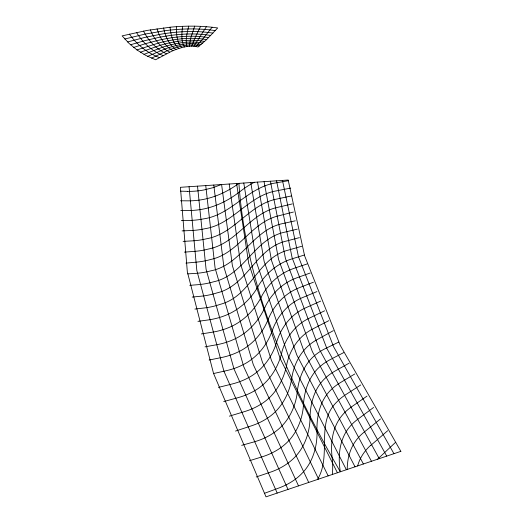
<?xml version="1.0" encoding="UTF-8"?>
<svg xmlns="http://www.w3.org/2000/svg" width="523" height="523" viewBox="0 0 523 523"><rect width="100%" height="100%" fill="white"/><g stroke="black" fill="none" stroke-linecap="round" stroke-linejoin="round"><path stroke-width="0.78" d="M176.382 26.686C176.336 33.871 176.722 41.958 181.69 47.639A26.536 12.84 -5.1 0 1 184.364 46.992A20.802 10.029 -5.2 0 1 186.92 46.527A16.873 8.107 -5.2 0 1 189.359 46.253A14.474 6.943 -5.2 0 1 191.68 46.161A13.35 6.4 -5.2 0 1 193.883 46.259A13.644 6.544 -5.2 0 1 195.975 46.547A14.291 6.851 -5.2 0 1 197.956 47.018L206.448 39.768L217.686 27.967A103.005 50.96 -5.6 0 0 212.07 27.248A102.305 50.594 -5.6 0 0 206.369 26.712A101.965 50.411 -5.6 0 0 200.577 26.353A103.194 51.064 -5.6 0 0 194.687 26.176A105.705 52.392 -5.6 0 0 188.692 26.17A109.627 54.484 -5.7 0 0 182.592 26.34A115.008 57.373 -5.7 0 0 176.382 26.686A121.46 60.864 -5.7 0 0 170.851 27.137L146.924 30.439L122.134 35.871L129.207 43.546L137.131 50.064L146.002 55.51L155.612 59.766L171.302 51.424A70.84 35.231 -4.6 0 1 172.91 50.724A58.426 28.843 -4.8 0 1 175.963 49.508A44.9 21.986 -5 0 1 178.886 48.476A34.433 16.743 -5.1 0 1 181.684 47.639M347.239 469.445C347.226 459.377 349.737 449.067 355.758 440.856A61.296 46.455 7.3 0 1 364.015 432.233L380.463 418.995M182.592 26.34C181.841 33.152 180.827 40.748 184.364 46.992M188.692 26.17C187.214 32.766 185.142 39.787 186.92 46.527M191.68 46.161L194.719 38.512L200.577 26.353M194.687 26.176L190.601 38.46L189.359 46.253M317.481 479.486C332.229 455.474 315.003 422.741 337.015 401.775A58.759 43.363 4.7 0 1 345.657 394.695L360.746 384.954M206.369 26.712L193.883 46.259M212.07 27.248L202.643 39.166L195.975 46.547M377.567 459.207L395.218 442.641M370.866 445.315L387.674 430.723M239.521 191.882C228.629 200.414 215.868 206.762 202.205 209.259A44.331 25.359 -5.7 0 1 188.738 210.54L180.768 210.592M373.572 407.463L357.542 419.439A60.354 45.357 6.4 0 0 349.364 427.232C339.198 439.529 337.884 456.586 340.316 471.779C289.18 383.326 245.862 286.552 238.919 183.357C227.799 191.523 214.946 197.557 201.27 199.806A43.834 24.797 -5.6 0 1 187.947 200.845L180.461 200.773M367.002 396.114L351.423 406.933A59.544 44.344 5.5 0 0 343.01 414.36C332.556 425.964 330.353 442.563 332.125 457.56A138.281 106.633 -8.7 0 1 332.38 474.479M354.79 373.971L340.212 382.731A58.001 42.402 4 0 0 331.366 389.465C319.383 400.71 316.225 418.047 317.049 433.809C316.86 448.381 312.1 463.358 301.594 473.799A58.628 44.586 -4 0 1 279.119 487.92L264.298 493.379M349.129 363.171L335.099 371.023A57.262 41.467 3.4 0 0 326.064 377.429C313.878 388.014 309.838 404.822 309.969 420.381C309.132 434.698 303.693 449.139 292.978 458.985A57.778 43.311 -4.4 0 1 270.234 472.243L256.231 476.963M333.328 330.66L317.356 339.499A55.157 38.774 1.7 0 0 315.755 340.421C302.111 348.22 293.946 363.086 291.736 378.338C289.369 394.179 280.969 409.437 267.318 418.223A55.307 39.728 -5.2 0 1 251.602 425.774L235.533 431.07M151.572 58.151L168.053 50.332A74.214 36.976 -4.8 0 1 170.727 49.306A60.864 30.073 -4.9 0 1 174.146 48.123A48.417 23.731 -5.1 0 1 177.441 47.129A38.663 18.828 -5.1 0 1 180.605 46.318A31.203 15.115 -5.2 0 1 183.651 45.704A25.692 12.402 -5.2 0 1 186.574 45.272A21.855 10.519 -5.2 0 1 189.378 45.024A19.482 9.362 -5.2 0 1 192.072 44.965A18.351 8.813 -5.2 0 1 194.648 45.096A18.658 8.963 -5.2 0 1 197.112 45.409A19.299 9.27 -5.2 0 1 199.466 45.906M343.761 352.561L330.301 359.569A56.549 40.552 2.8 0 0 321.089 365.649C308.72 375.612 303.85 391.884 303.294 407.227C301.817 421.296 295.743 435.195 284.839 444.485A56.961 42.088 -4.7 0 1 261.879 456.906L249.497 460.711M328.849 320.651L313.382 328.634A54.503 37.931 1.3 0 0 311.754 329.503C299.071 336.302 290.428 349.063 287.094 362.89C284.224 379.548 275.314 395.702 260.493 404.495A54.549 38.637 -5.4 0 1 244.692 411.542L229.394 416.151M147.676 56.36L165.242 48.874A78.509 39.179 -4.9 0 1 168.674 47.711A65.035 32.178 -5 0 1 172.459 46.56A53.313 26.17 -5.1 0 1 176.12 45.599A44.024 21.476 -5.2 0 1 179.651 44.821M338.682 342.12L325.796 348.357A55.863 39.663 2.2 0 0 316.428 354.123C303.896 363.498 298.247 379.227 297.005 394.349C294.9 408.156 288.238 421.525 277.17 430.279A56.157 40.912 -5 0 1 254.021 441.902L241.685 445.348M324.626 310.806L309.675 317.997A53.869 37.113 0.9 0 0 308.034 318.821C295.273 325.208 286.14 337.42 282.178 350.979C278.55 367.329 268.999 382.816 254.093 391.054A53.81 37.591 -5.6 0 1 238.227 397.604L223.7 401.599M320.651 301.111L306.23 307.576A53.248 36.316 0.5 0 0 304.569 308.354C290.71 314.787 280.838 327.856 276.575 342.33C272.104 357.248 262.043 370.63 248.118 377.894A53.085 36.584 -5.7 0 1 232.212 383.974L218.437 387.406M143.936 54.385L163.006 47.063A83.419 41.696 -5 0 1 166.759 45.932A70.612 35.002 -5.1 0 1 170.903 44.815A59.38 29.21 -5.2 0 1 174.924 43.886A50.404 24.64 -5.2 0 1 178.82 43.148A43.389 21.11 -5.3 0 1 182.592 42.592A38.101 18.468 -5.3 0 1 186.24 42.219A34.341 16.599 -5.3 0 1 189.777 42.036A31.975 15.429 -5.3 0 1 193.203 42.036A30.831 14.866 -5.3 0 1 196.511 42.219A31.145 15.023 -5.3 0 1 199.714 42.585A31.792 15.344 -5.3 0 1 202.806 43.141M221.379 184.541L212.691 187.764L203.885 189.973A43.736 24.47 -5.5 0 1 187.397 191.353M316.925 291.586L303.046 297.378A52.64 35.538 0.1 0 0 301.366 298.103C287.447 304.131 277.105 316.631 272.182 330.811C267.05 345.389 256.531 358.183 242.528 364.989A52.378 35.61 -5.8 0 1 226.603 370.617L213.58 373.546M140.354 52.235L160.907 45.083A89.76 44.965 -5.1 0 1 164.974 43.978A77.424 38.46 -5.2 0 1 169.478 42.899A66.526 32.805 -5.3 0 1 173.858 42.003M313.44 282.217L300.11 287.389A52.052 34.786 -0.2 0 0 298.424 288.075C284.44 293.723 273.666 305.667 268.109 319.54C262.337 333.766 251.4 345.984 237.331 352.365A51.692 34.681 -5.9 0 1 221.406 357.549L209.122 360.033M136.921 49.914L158.946 42.925A97.376 48.907 -5.2 0 1 163.32 41.853A85.367 42.52 -5.3 0 1 168.184 40.807A74.697 36.937 -5.3 0 1 172.91 39.951A66.061 32.465 -5.4 0 1 177.519 39.271A59.217 28.961 -5.4 0 1 182.011 38.78A53.993 26.313 -5.4 0 1 186.378 38.467A50.228 24.411 -5.4 0 1 190.634 38.336A47.841 23.215 -5.3 0 1 194.772 38.395A46.684 22.633 -5.3 0 1 198.812 38.63A47.005 22.796 -5.3 0 1 202.741 39.048A47.665 23.123 -5.3 0 1 206.565 39.656M310.191 273.006L297.41 277.608A51.47 34.054 -0.5 0 0 295.711 278.249C282.668 283.191 271.999 293.37 265.704 305.739C259.271 320.677 247.68 333.661 232.506 339.989A51.025 33.779 -5.9 0 1 216.594 344.755L205.036 346.834M133.646 47.43L146.048 43.507L158.449 40.297A104.463 52.562 -5.3 0 1 161.797 39.565A94.388 47.162 -5.4 0 1 167.014 38.552A83.87 41.598 -5.4 0 1 172.093 37.721A75.305 37.126 -5.4 0 1 177.055 37.081A68.487 33.609 -5.4 0 1 181.893 36.617A63.263 30.929 -5.4 0 1 186.613 36.335A59.485 29.007 -5.4 0 1 191.228 36.231A57.079 27.784 -5.4 0 1 195.726 36.316A55.915 27.196 -5.4 0 1 200.119 36.577A56.236 27.359 -5.4 0 1 204.408 37.022A56.902 27.693 -5.4 0 1 208.599 37.649M307.171 263.938L294.946 268.024A50.908 33.335 -0.7 0 0 293.233 268.619C280.132 273.241 269.155 282.963 262.337 294.998C255.257 309.551 243.273 321.959 228.048 327.869A50.371 32.916 -5.9 0 1 212.168 332.229L201.316 333.942M130.534 44.775L144.407 40.748L158.273 37.525A112.785 56.883 -5.4 0 1 160.411 37.107A104.469 52.385 -5.4 0 1 165.974 36.126A94.029 46.809 -5.5 0 1 171.4 35.335A85.504 42.304 -5.5 0 1 176.709 34.721A78.685 38.748 -5.5 0 1 181.899 34.289A73.442 36.028 -5.5 0 1 186.966 34.034A69.637 34.073 -5.4 0 1 191.928 33.962A67.212 32.831 -5.4 0 1 196.785 34.067A66.035 32.23 -5.4 0 1 201.532 34.355A66.362 32.4 -5.4 0 1 206.18 34.825A67.029 32.74 -5.4 0 1 210.73 35.479M304.366 255.028L292.703 258.63A50.358 32.642 -1 0 0 290.984 259.192C277.818 263.5 266.573 272.784 259.245 284.479C251.55 298.62 239.22 310.479 223.936 315.997A49.731 32.08 -6 0 1 208.108 319.965L197.942 321.357M127.573 41.958L144.583 37.466L161.365 34.119A113.445 57.02 -5.5 0 1 165.059 33.544A105.188 52.568 -5.5 0 1 170.831 32.786A96.657 48.018 -5.5 0 1 176.48 32.197A89.825 44.403 -5.5 0 1 182.017 31.798A84.543 41.644 -5.5 0 1 187.437 31.57A80.705 39.65 -5.5 0 1 192.745 31.524A78.26 38.382 -5.5 0 1 197.942 31.655A77.064 37.761 -5.5 0 1 203.048 31.968A77.397 37.937 -5.5 0 1 208.049 32.459A78.077 38.284 -5.5 0 1 212.959 33.132M301.784 246.261L290.67 249.432A49.816 31.968 -1.2 0 0 288.944 249.948C257.211 257.486 251.687 296.24 220.163 304.36A49.103 31.275 -6 0 1 204.401 307.955L194.902 309.067M124.775 38.99L145.165 34.073L165.039 30.707A116.766 58.583 -5.6 0 1 170.387 30.073A108.804 54.281 -5.6 0 1 176.375 29.523A101.92 50.607 -5.6 0 1 182.246 29.144A96.598 47.783 -5.6 0 1 188.012 28.948A92.721 45.743 -5.6 0 1 193.66 28.928A90.244 44.448 -5.5 0 1 199.211 29.085A89.034 43.814 -5.5 0 1 204.663 29.419A89.368 43.991 -5.5 0 1 210.017 29.935A90.054 44.35 -5.5 0 1 215.273 30.628M299.411 237.632L288.84 240.41A49.293 31.315 -1.4 0 0 287.114 240.887C255.74 247.51 247.869 285.774 216.725 292.965A48.495 30.504 -6 0 1 201.048 296.201L192.189 297.071M293.403 212.05L280.91 215.234A48.646 30.007 -1.8 0 0 279.243 215.679C251.092 221.778 238.985 253.55 210.691 259.48A46.992 28.49 -5.9 0 1 196.661 262.115L185.94 263.115M297.247 229.152L287.219 231.565A48.77 30.68 -1.5 0 0 285.493 232.009C254.368 237.939 244.496 275.307 213.6 281.799A47.9 29.759 -6 0 1 198.021 284.682L189.79 285.336M292.357 203.905L279.857 206.827A48.149 29.412 -2 0 0 278.19 207.239C250.04 212.789 236.723 243.633 208.455 249.026A46.429 27.817 -5.9 0 1 194.517 251.373L184.384 252.125M295.286 220.817L285.793 222.903A48.266 30.059 -1.7 0 0 284.061 223.308C253.014 228.623 241.613 264.984 210.782 270.855A47.318 29.04 -5.9 0 1 195.314 273.411L187.685 273.875M291.481 195.916L278.981 198.583A47.665 28.83 -2.1 0 0 277.314 198.962C249.183 203.99 234.735 233.912 206.5 238.782A45.887 27.17 -5.8 0 1 192.66 240.848L183.102 241.391M290.768 188.077L278.275 190.496A47.188 28.268 -2.2 0 0 276.615 190.843C248.503 195.367 233.01 224.36 204.807 228.747A45.357 26.542 -5.8 0 1 191.085 230.532L182.076 230.891M288.271 180.723L277.739 182.566A46.724 27.719 -2.3 0 0 276.072 182.88C248 186.92 231.545 214.999 203.382 218.908A44.834 25.941 -5.7 0 1 189.784 220.438L181.298 220.634M180.383 191.163L187.397 191.346M159.358 57.556C147.349 52.895 136.797 44.632 129.41 34.087M162.954 55.549C151.964 50.953 142.674 42.664 136.536 32.491M166.412 53.745C156.41 49.169 148.434 40.833 143.511 31.073M169.727 52.137C160.692 47.541 154.089 39.133 150.343 29.844M172.91 50.724C164.817 46.031 159.678 37.564 157.044 28.785M175.963 49.508C168.824 44.612 165.235 36.139 163.614 27.909M178.886 48.476C172.76 43.259 170.786 34.891 170.06 27.209M393.937 453.683L333.641 346.808L298.47 256.728L282.479 180.415M386.732 456.121L326.79 348.325L292.069 257.591L276.556 180.814M379.24 458.645L319.684 349.9L285.44 258.493L270.424 181.226M371.461 461.273L312.323 351.534L278.569 259.428L264.076 181.658M363.393 463.993L304.687 353.228L271.47 260.389L257.525 182.096M355.032 466.817L296.796 354.98L264.128 261.382L250.759 182.553M346.37 469.739L288.637 356.791L256.551 262.409L243.783 183.024M337.413 472.759L280.21 358.66L248.739 263.474L236.599 183.508M328.156 475.884L271.509 360.589L240.691 264.566L229.198 184.011M318.592 479.114L262.539 362.576L232.395 265.691L221.595 184.521M308.714 482.441L253.295 364.629L223.87 266.848L213.776 185.05M298.522 485.88L243.777 366.741L215.097 268.038L205.748 185.593M288.01 489.43L233.984 368.911L206.082 269.26L197.517 186.149M277.177 493.084L223.909 371.147L196.831 270.515L189.071 186.718M201.08 44.612A25.13 12.101 -5.2 0 0 198.354 44.089A24.483 11.781 -5.2 0 0 195.524 43.742A24.176 11.63 -5.2 0 0 192.582 43.592A25.313 12.186 -5.2 0 0 189.522 43.618A27.68 13.35 -5.2 0 0 186.351 43.834A31.465 15.219 -5.2 0 0 183.063 44.239A36.832 17.88 -5.2 0 0 179.651 44.828M204.637 41.487A39.303 19.011 -5.3 0 0 201.172 40.905A38.65 18.691 -5.3 0 0 197.609 40.513A38.329 18.534 -5.3 0 0 193.935 40.297A39.48 19.103 -5.3 0 0 190.15 40.271A41.853 20.286 -5.3 0 0 186.253 40.434A45.606 22.162 -5.3 0 0 182.239 40.774A50.849 24.803 -5.3 0 0 178.108 41.297A57.759 28.307 -5.3 0 0 173.858 42.003M357.634 465.98A66.186 50.574 8.7 0 1 370.729 445.23M239.599 191.915A101.893 61.642 -1 0 1 254.341 182.266M400.866 451.349L266.017 496.85L213.547 373.448L187.332 271.803L180.415 187.306L288.186 180.03L304.634 255.891L340.231 345.343L400.866 451.349"/></g></svg>
